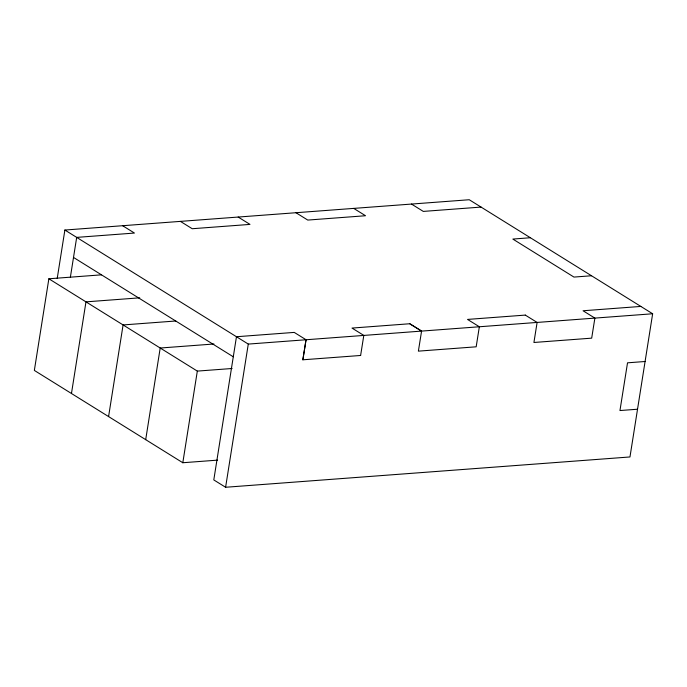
<?xml version="1.0" encoding="UTF-8"?>
<svg xmlns="http://www.w3.org/2000/svg" width="687" height="687" viewBox="0 0 687 687"><rect width="100%" height="100%" fill="white"/><g stroke="black" fill="none" stroke-linecap="round" stroke-linejoin="round"><path stroke-width="1.03" d="M101.556 274.834L48.863 278.785L34.35 370.422L182.811 462.737L217.581 460.135M57.21 278.475L64.879 230.042L469.247 199.737L652.65 313.77L629.97 456.958L225.602 487.263L213.794 479.921L236.465 336.733L294.234 332.405L306.05 339.747L302.873 359.799M70.349 277.393L76.686 237.384L134.454 233.056L122.647 225.714M71.465 393.496L85.978 301.859L139.719 297.832M108.58 416.58L123.093 324.942L175.778 320.992M145.696 439.663L160.208 348.026L213.949 343.998M182.811 462.737L197.324 371.1L48.863 278.785M225.602 487.263L248.282 344.084L64.879 230.042M306.024 339.756L302.847 359.799L360.641 355.471M360.615 355.471L363.809 335.419L351.984 328.077L409.77 323.749L421.578 331.091L418.383 351.143L476.177 346.806L479.346 326.763L467.521 319.421L525.306 315.093M481.063 207.079L423.295 211.407L411.487 204.065M530.373 237.745L512.828 239.067L573.954 277.076L591.498 275.762M640.842 306.428L583.048 310.764L594.882 318.107L591.687 338.15L533.919 342.478L537.114 322.435L525.289 315.093M248.282 344.084L652.65 313.77M197.324 371.1L232.094 368.498M645.093 361.499L627.523 362.822L619.957 410.543L637.527 409.229M353.719 208.393L365.527 215.735L307.759 220.072L295.951 212.721M238.183 217.058L249.991 224.4L192.223 228.728L180.415 221.386M409.753 323.749L421.56 331.091M73.509 257.436L233.271 356.785"/></g></svg>
